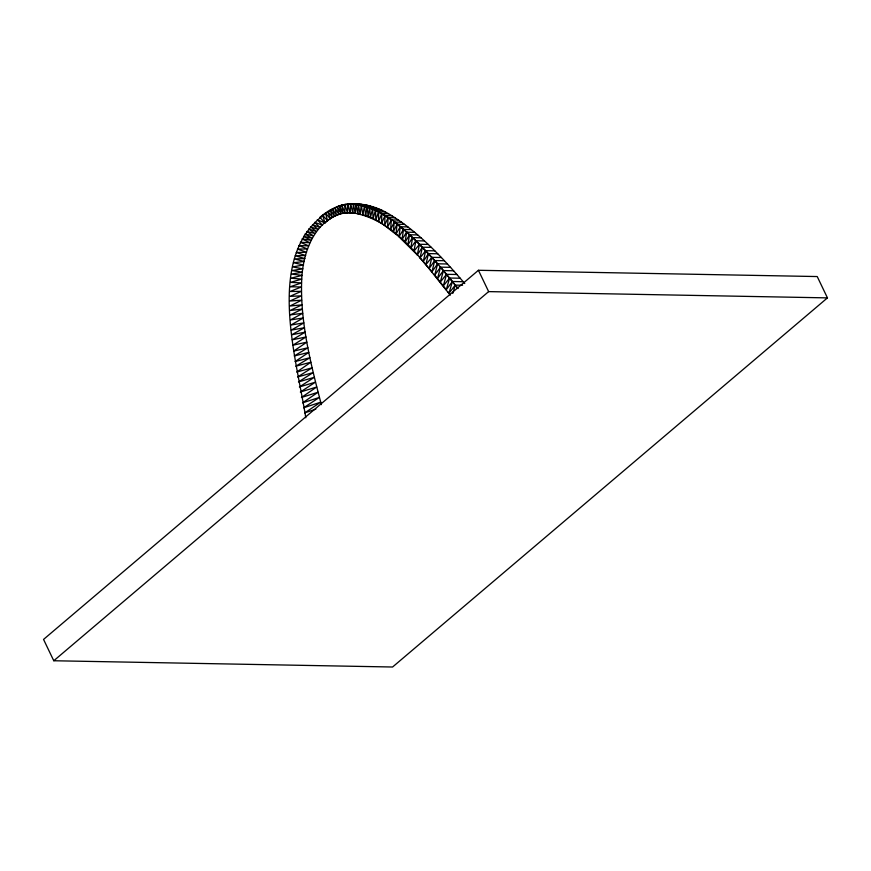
<?xml version="1.0" encoding="UTF-8"?>
<svg xmlns="http://www.w3.org/2000/svg" width="871" height="871" viewBox="0 0 871 871"><rect width="100%" height="100%" fill="white"/><g stroke="black" fill="none" stroke-linecap="round" stroke-linejoin="round"><path stroke-width="1.31" d="M438.32 264.588C413.616 238.654 386.582 204.402 347.671 204.152L347.573 212.807L342.793 213.253L339.472 205.796C260.549 242.051 295.541 352.581 305.786 417.775M464.744 283.51C442.239 257.424 418.363 231.501 388.51 213.722L381.792 213.602L381.618 223.205L398.036 235.889L417.547 255.192M391.917 215.736L385.036 215.605L384.644 225.23L388.118 217.641L395.151 217.772M388.51 213.722C377.089 207.015 363.915 203.139 350.588 203.999L350.142 212.818L347.573 212.807L344.818 204.522L339.472 205.796L340.92 213.645C313.527 222.443 302.988 252.873 301.725 279.112C299.896 321.747 310.675 363.686 321.355 404.623M388.118 217.641L387.519 227.298L391.362 219.928L398.559 220.058M450.361 295.117C423.916 263.706 398.428 222.181 355.368 213.275L355.999 204.239L361.65 204.337M360.246 214.124L357.818 213.656L358.438 204.554L364.176 204.663M391.362 219.928L390.578 229.639L394.247 222.061L401.596 222.203M394.247 222.061L393.3 231.838L397.089 224.239L404.58 224.38M397.089 224.239L395.989 234.103L400.246 226.765L407.9 226.906M400.246 226.765L398.983 236.738L403.48 229.454L411.308 229.606M367.17 205.218L361.345 205.11L360.082 214.092L358.438 204.554M403.48 229.454L402.054 239.536L406.626 232.187L414.64 232.328M393.812 221.735L406.626 232.176L405.059 242.367L409.522 234.778L417.688 234.92M406.626 232.187L409.522 234.778L407.802 245.056L412.625 237.641L420.976 237.794M373.224 206.841L367.17 206.732L365.657 215.562L373.136 218.49L381.618 223.205L385.036 215.605M409.522 234.778L412.625 237.641L410.764 248.028L415.913 240.777L424.449 240.929M375.869 207.766L369.707 207.646L368.128 216.4L367.17 206.732M412.625 237.641L415.913 240.777L413.888 251.284L419.484 244.283L428.216 244.446M364.481 205.904L365.657 215.562L362.761 214.723L364.481 205.904L370.436 206.013M415.913 240.777L419.484 244.283L417.296 254.92L422.37 247.212L431.276 247.375M419.484 244.283L422.37 247.212L420.051 257.947L425.69 250.674L434.803 250.837M422.37 247.212L425.69 250.674L423.241 261.529L428.456 253.613L437.732 253.777M425.69 250.674L428.456 253.613L425.897 264.577L431.885 257.348L441.368 257.522M428.456 253.613L431.885 257.348L429.196 268.431L434.76 260.549L444.417 260.723M431.885 257.348L434.76 260.549L431.962 271.741L437.634 263.804L447.476 263.989M378.918 208.964L372.625 208.855L370.458 217.304L369.707 207.646M434.76 260.549L437.634 263.804L434.738 275.094L440.53 267.157L450.557 267.343M437.634 263.804L440.53 267.157L437.536 278.546L443.426 270.576L453.649 270.772M440.53 267.157L443.426 270.576L440.334 282.052L446.551 274.321L456.97 274.507M443.426 270.576L446.551 274.321L443.339 285.895L449.599 278.034L460.226 278.23M446.551 274.321L449.599 278.034L446.279 289.705L452.397 281.507L463.22 281.703M381.966 210.325L375.543 210.205L373.136 218.49L372.625 208.855M449.599 278.034L452.397 281.507L448.979 293.266L455.261 285.1L462.599 285.242M452.789 293.407L455.261 285.1L452.397 281.507M385.145 211.893L378.58 211.773L375.826 219.83L375.543 210.205M381.792 213.602L378.635 221.386L378.58 211.773M478.429 270.282L43.55 639.423L53.773 660.751L392.571 667.012L827.45 297.882L817.227 276.553L478.429 270.282L488.642 291.611L827.45 297.882M53.773 660.751L488.642 291.611M315.835 409.141L304.708 412.898L320.68 402.173L303.598 407.813L319.385 397.416L302.553 402.848L318.035 392.255L301.442 397.481L316.685 387.007L300.353 392.026L315.476 382.151L299.384 386.964L314.3 377.317L298.459 381.944L313.19 372.559L297.577 376.991L312.101 367.823L296.728 372.059L310.871 362.205L295.781 366.223L309.913 357.731L295.062 361.552L308.813 352.374L294.246 355.967L307.909 347.758L293.592 351.144L306.875 342.118L292.852 345.243L305.982 336.968L292.231 339.832L305.198 332.156L291.72 334.769L304.523 327.703L291.284 330.098L303.859 322.88L290.881 325.035L303.25 318.002L290.533 319.897L302.727 313.266L290.261 314.91L302.313 309.074L290.076 310.49L301.965 304.861L289.945 306.015L301.66 300.179L289.88 301.028L301.464 295.835L289.891 296.369L301.366 291.328L290.01 291.502L301.377 286.962L290.228 286.777L301.508 282.912L290.544 282.356L301.725 279.112L290.947 278.187L302.052 275.378L291.447 274.082L302.422 272.177L291.97 270.565L302.89 268.845L292.602 266.918L303.533 264.991L293.473 262.715L304.229 261.496L294.398 258.927L304.894 258.589L295.258 255.791L305.656 255.497L296.282 252.492L306.548 252.263L297.479 249.073L307.561 248.964L298.862 245.578L308.639 245.851L300.343 242.269L309.869 242.726L302.041 238.926L310.958 240.276L303.533 236.302L312.014 238.186L304.959 234.049L313.353 235.823L306.734 231.49L314.899 233.482L308.682 228.964L316.38 231.512L310.479 226.819L318.1 229.465L312.493 224.587L319.984 227.483L314.616 222.388L322.499 225.143L317.294 219.764L325.035 222.922C332.962 215.061 344.317 211.098 355.368 213.275L353.376 204.032L352.82 212.992L355.39 213.275M342.793 213.253L341.857 205.121L344.927 212.97L344.818 204.522L358.95 204.141M344.818 204.522L347.518 204.565M339.472 205.796L342.129 205.85M358.667 204.598C344.426 201.658 330.512 208.278 319.864 217.325L325.035 222.922L322.597 215.257L327.616 220.799L325.493 213.155L330.272 218.763L327.855 211.544L332.417 217.325L330.196 210.085L334.529 216.106L332.384 208.844L336.5 215.148L334.9 207.581L338.743 214.277L337.349 206.547L340.92 213.645M361.171 205.077L375.706 210.292L391.623 220.113M419.43 257.25L432.266 272.1M440.203 266.776L457.983 288.562L455.261 285.1M434.063 274.278L446.398 289.858M448.119 292.133L449.839 294.42M347.671 204.152L350.142 212.818L352.82 212.992L350.588 203.999M355.999 204.239L357.829 213.656M361.345 205.11L362.761 214.723"/></g></svg>
